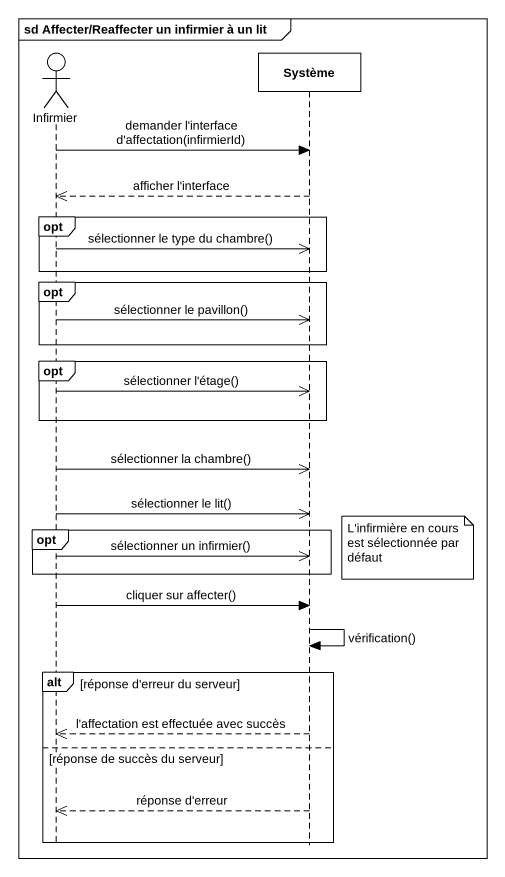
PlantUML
@startuml
mainframe sd Affecter/Reaffecter un infirmier à un lit
hide footbox
actor Infirmier
participant Système

Infirmier -> Système : demander l'interface d'affectation(infirmierId)
Système -->> Infirmier : afficher l'interface
opt
  Infirmier ->> Système : sélectionner le type du chambre()
end
opt
  Infirmier ->> Système : sélectionner le pavillon()
end
opt
  Infirmier ->> Système : sélectionner l'étage()
end
Infirmier ->> Système : sélectionner la chambre()
Infirmier ->> Système : sélectionner le lit()
opt
  note right of Système : L'infirmière en cours est sélectionnée par défaut
  Infirmier ->> Système : sélectionner un infirmier()
end
Infirmier -> Système : cliquer sur affecter()
Système -> Système : vérification()
alt réponse d'erreur du serveur
  Système -->> Infirmier : l'affectation est effectuée avec succès
else réponse de succès du serveur
  Système -->> Infirmier : réponse d'erreur
end
@enduml
